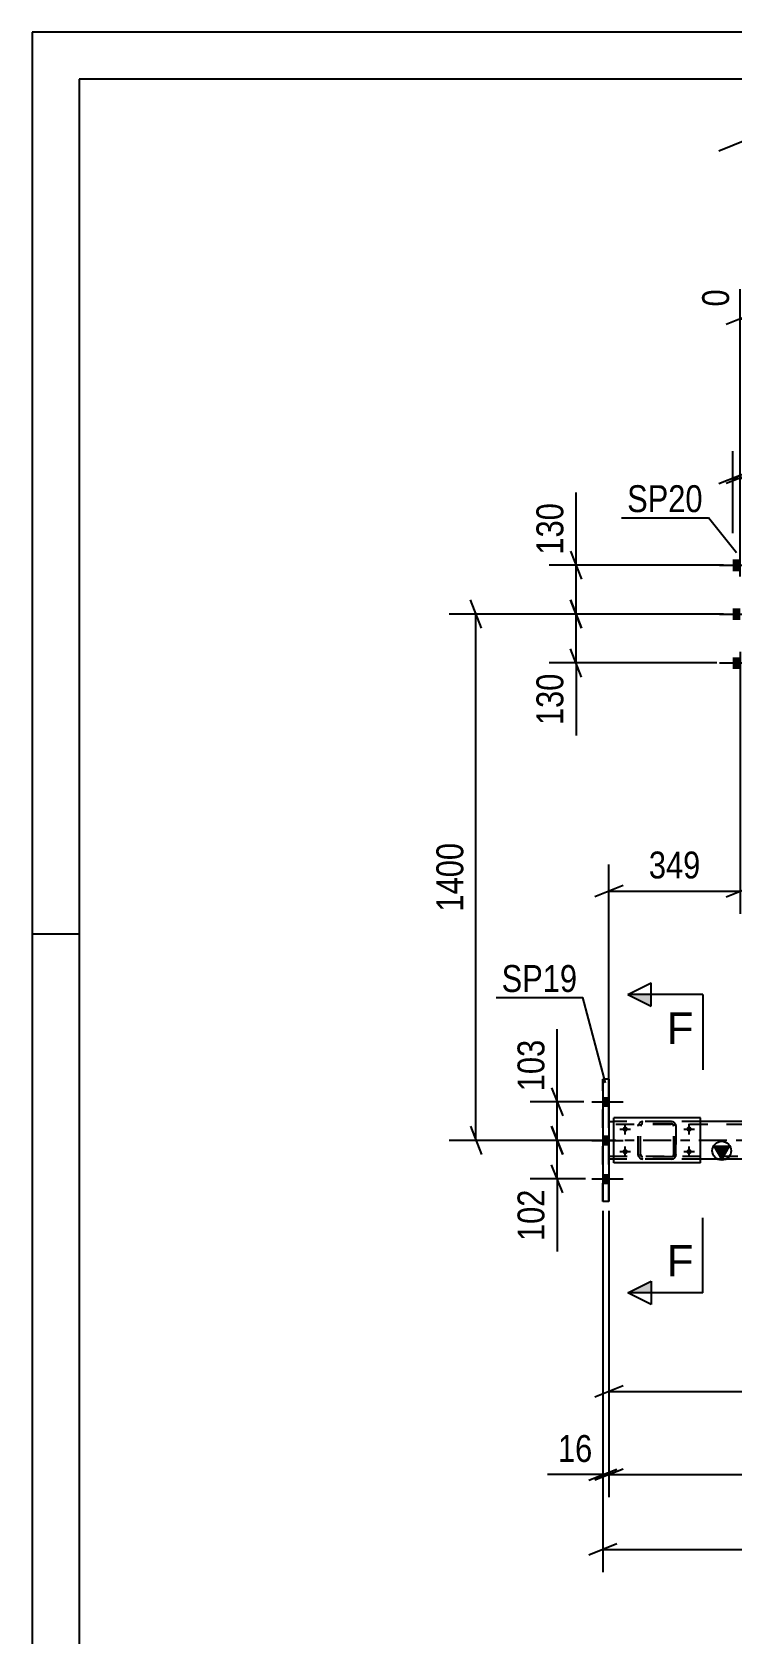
# Model space of a CAD drawing. Header units: millimetres. Extents: x -787 to 402, y -866 to -25.
# Drawn here: x -786.8 to -712.3, y -195.6 to -25.1 of the extents above; entities that cross this region are included whole.
import ezdxf

# ---------------------------------------------------------------- set-up
doc = ezdxf.new("R2010")
doc.units = ezdxf.units.MM
doc.linetypes.add('DXK_LINE_DOT2', pattern=[3.9198, 1.9599, -1.9599])
doc.linetypes.add('DXK_LINE_DOT3', pattern=[5.9187, 2.979, -0.9799, 0.9799, -0.9799])
doc.styles.add('Arial', font='arial.ttf', dxfattribs={"height": 0.2})
doc.styles.add('Arial Narrow', font='ARIALN.TTF', dxfattribs={"height": 0.2})

# ---------------------------------------------------------------- blocks, each defined once
blk = doc.blocks.new('Unknown-569028579-1134')
at = {"color": 5, "linetype": 'Continuous'}
for p, q in [((402.24, -25.13), (-786.76, -25.13)), ((-786.76, -25.13), (-786.76, -866.13)), ((397.24, -30.13), (-781.76, -30.13)), ((-781.76, -30.13), (-781.76, -861.13)), ((-781.76, -121.13), (-786.76, -121.13))]:
    blk.add_line(p, q, dxfattribs=at)
blk = doc.blocks.new('Bolt-569028579-4909 - 4520')
at = {"linetype": 'Continuous'}
for points in [[(-712.21, -81.34), (-712.21, -82.38), (-711.41, -82.38), (-711.41, -81.34)], [(-712.21, -81.34), (-712.21, -82.38), (-711.41, -82.38), (-711.41, -81.34)], [(-712.21, -81.34), (-712.21, -82.38), (-711.41, -82.38), (-711.41, -81.34)], [(-712.21, -86.54), (-712.21, -87.58), (-711.41, -87.58), (-711.41, -86.54)], [(-712.21, -86.54), (-712.21, -87.58), (-711.41, -87.58), (-711.41, -86.54)], [(-712.21, -91.74), (-712.21, -92.78), (-711.41, -92.78), (-711.41, -91.74)], [(-712.21, -91.74), (-712.21, -92.78), (-711.41, -92.78), (-711.41, -91.74)], [(-712.21, -91.74), (-712.21, -92.78), (-711.41, -92.78), (-711.41, -91.74)]]:
    blk.add_hatch(color=1, dxfattribs=at).paths.add_polyline_path(points)
at = {"color": 1, "linetype": 'Continuous'}
for p, q in [((-712.21, -81.34), (-711.41, -81.34)), ((-712.21, -81.34), (-711.41, -81.34)), ((-712.21, -81.34), (-711.41, -81.34)), ((-713.61, -81.86), (-709.41, -81.86)), ((-713.61, -81.86), (-709.41, -81.86)), ((-713.61, -81.86), (-709.41, -81.86)), ((-712.21, -82.38), (-711.41, -82.38)), ((-712.21, -82.38), (-711.41, -82.38)), ((-712.21, -82.38), (-711.41, -82.38)), ((-712.21, -86.54), (-711.41, -86.54)), ((-712.21, -86.54), (-711.41, -86.54)), ((-713.61, -87.06), (-709.41, -87.06)), ((-713.61, -87.06), (-709.41, -87.06)), ((-712.21, -87.58), (-711.41, -87.58)), ((-712.21, -87.58), (-711.41, -87.58)), ((-712.21, -91.74), (-711.41, -91.74)), ((-712.21, -91.74), (-711.41, -91.74)), ((-712.21, -91.74), (-711.41, -91.74)), ((-713.61, -92.26), (-709.41, -92.26)), ((-713.61, -92.26), (-709.41, -92.26)), ((-713.61, -92.26), (-709.41, -92.26)), ((-712.21, -92.78), (-711.41, -92.78)), ((-712.21, -92.78), (-711.41, -92.78)), ((-712.21, -92.78), (-711.41, -92.78))]:
    blk.add_line(p, q, dxfattribs=at)
blk = doc.blocks.new('Part-569028579-16151 - 4520')
at = {"color": 2, "linetype": 'Continuous'}
for p, q in [((-715.66, -140.66), (-724.86, -140.66)), ((-724.86, -145.46), (-724.86, -140.66)), ((-715.66, -145.46), (-715.66, -140.66)), ((-715.66, -145.46), (-724.86, -145.46))]:
    blk.add_line(p, q, dxfattribs=at)
blk = doc.blocks.new('Part-569028579-4628 - 4520')
at = {"color": 2, "linetype": 'Continuous'}
for p, q in [((-725.39, -136.56), (-726.03, -136.56)), ((-726.03, -136.56), (-726.03, -149.56)), ((-725.39, -136.56), (-725.39, -136.56)), ((-725.39, -136.56), (-725.39, -149.56)), ((-725.39, -149.56), (-726.03, -149.56)), ((-725.39, -149.56), (-725.39, -149.56))]:
    blk.add_line(p, q, dxfattribs=at)
at = {"color": 7, "linetype": 'DXK_LINE_DOT2'}
for p, q in [((-726.03, -149.56), (-726.03, -136.56)), ((-725.39, -149.56), (-725.39, -136.56))]:
    blk.add_line(p, q, dxfattribs=at)
blk = doc.blocks.new('Bolt-569028579-4844 - 4520')
at = {"linetype": 'Continuous'}
for points in [[(-723.66, -141.58, -1), (-723.66, -142.14, -1)], [(-716.86, -141.58, -1), (-716.86, -142.14, -1)], [(-723.66, -143.98, -1), (-723.66, -144.54, -1)], [(-716.86, -143.98, -1), (-716.86, -144.54, -1)]]:
    blk.add_hatch(color=1, dxfattribs=at).paths.add_polyline_path(points)
at = {"color": 1, "linetype": 'Continuous'}
for p, q in [((-723.66, -142.42), (-723.66, -141.3)), ((-716.86, -142.42), (-716.86, -141.3)), ((-724.22, -141.86), (-723.1, -141.86)), ((-717.42, -141.86), (-716.3, -141.86)), ((-724.22, -144.26), (-723.1, -144.26)), ((-723.66, -144.82), (-723.66, -143.7)), ((-717.42, -144.26), (-716.3, -144.26)), ((-716.86, -144.82), (-716.86, -143.7))]:
    blk.add_line(p, q, dxfattribs=at)
blk = doc.blocks.new('Bolt-569028579-4845 - 4520')
at = {"linetype": 'Continuous'}
for points in [[(-726.03, -138.52), (-726.03, -139.4), (-725.39, -139.4), (-725.39, -138.52)], [(-726.03, -138.52), (-726.03, -139.4), (-725.39, -139.4), (-725.39, -138.52)], [(-726.03, -138.52), (-726.03, -139.4), (-725.39, -139.4), (-725.39, -138.52)], [(-726.03, -142.62), (-726.03, -143.5), (-725.39, -143.5), (-725.39, -142.62)], [(-726.03, -142.62), (-726.03, -143.5), (-725.39, -143.5), (-725.39, -142.62)], [(-726.03, -146.72), (-726.03, -147.6), (-725.39, -147.6), (-725.39, -146.72)], [(-726.03, -146.72), (-726.03, -147.6), (-725.39, -147.6), (-725.39, -146.72)], [(-726.03, -146.72), (-726.03, -147.6), (-725.39, -147.6), (-725.39, -146.72)]]:
    blk.add_hatch(color=1, dxfattribs=at).paths.add_polyline_path(points)
at = {"color": 1, "linetype": 'Continuous'}
for p, q in [((-727.19, -138.96), (-723.87, -138.96)), ((-727.19, -138.96), (-723.87, -138.96)), ((-727.19, -138.96), (-723.87, -138.96)), ((-726.03, -138.52), (-725.39, -138.52)), ((-726.03, -138.52), (-725.39, -138.52)), ((-726.03, -138.52), (-725.39, -138.52)), ((-726.03, -139.4), (-725.39, -139.4)), ((-726.03, -139.4), (-725.39, -139.4)), ((-726.03, -139.4), (-725.39, -139.4)), ((-727.19, -143.06), (-723.87, -143.06)), ((-727.19, -143.06), (-723.87, -143.06)), ((-726.03, -142.62), (-725.39, -142.62)), ((-726.03, -142.62), (-725.39, -142.62)), ((-726.03, -143.5), (-725.39, -143.5)), ((-726.03, -143.5), (-725.39, -143.5)), ((-727.19, -147.16), (-723.87, -147.16)), ((-727.19, -147.16), (-723.87, -147.16)), ((-727.19, -147.16), (-723.87, -147.16)), ((-726.03, -146.72), (-725.39, -146.72)), ((-726.03, -146.72), (-725.39, -146.72)), ((-726.03, -146.72), (-725.39, -146.72)), ((-726.03, -147.6), (-725.39, -147.6)), ((-726.03, -147.6), (-725.39, -147.6)), ((-726.03, -147.6), (-725.39, -147.6))]:
    blk.add_line(p, q, dxfattribs=at)
blk = doc.blocks.new('Part-569028579-4857 - 4520')
at = {"linetype": 'Continuous'}
blk.add_hatch(color=2, dxfattribs=at).paths.add_polyline_path([(-713.39, -145.06), (-714.19, -143.66), (-712.59, -143.66)])
at = {"color": 2, "linetype": 'Continuous'}
for p, q in [((-725.39, -141.06), (-724.86, -141.06)), ((-708.13, -141.06), (-715.66, -141.06)), ((-713.39, -145.06), (-714.19, -143.66)), ((-714.19, -143.66), (-712.59, -143.66)), ((-712.59, -143.66), (-713.39, -145.06)), ((-724.86, -145.06), (-725.39, -145.06)), ((-708.13, -145.06), (-715.66, -145.06))]:
    blk.add_line(p, q, dxfattribs=at)
at = {"color": 7, "linetype": 'DXK_LINE_DOT2'}
for p, q in [((-725.39, -141.06), (-725.39, -141.06)), ((-725.39, -141.06), (-725.39, -145.06)), ((-725.39, -145.06), (-725.39, -141.06)), ((-725.39, -141.06), (-725.39, -141.06)), ((-725.39, -141.38), (-725.39, -141.38)), ((-126.88, -141.38), (-725.39, -141.38)), ((-715.66, -141.06), (-724.86, -141.06)), ((-725.39, -144.74), (-725.39, -144.74)), ((-725.39, -144.74), (-126.88, -144.74)), ((-725.39, -145.06), (-725.39, -145.06)), ((-725.39, -145.06), (-725.39, -145.06)), ((-715.66, -145.06), (-724.86, -145.06))]:
    blk.add_line(p, q, dxfattribs=at)
at = {"color": 7, "linetype": 'DXK_LINE_DOT3'}
blk.add_line((-126.88, -143.06), (-725.39, -143.06), dxfattribs=at)
at = {"color": 2, "linetype": 'Continuous'}
blk.add_circle((-713.39, -144.16), 1, dxfattribs=at)
blk = doc.blocks.new('Part-569028579-16150 - 4520')
at = {"color": 7, "linetype": 'DXK_LINE_DOT2'}
for p, q in [((-722.26, -141.54), (-722.23, -141.35)), ((-722.23, -141.35), (-722.26, -141.54)), ((-722.02, -141.54), (-722, -141.44)), ((-722, -141.44), (-722.02, -141.54)), ((-722, -141.44), (-721.95, -141.37)), ((-721.95, -141.37), (-722, -141.44)), ((-721.97, -141.09), (-721.78, -141.06)), ((-721.78, -141.06), (-721.97, -141.09)), ((-721.95, -141.37), (-721.87, -141.31)), ((-721.87, -141.31), (-721.95, -141.37)), ((-721.78, -141.3), (-721.87, -141.31)), ((-718.74, -141.06), (-721.78, -141.06)), ((-718.74, -141.3), (-721.78, -141.3)), ((-718.74, -141.06), (-718.56, -141.09)), ((-718.56, -141.09), (-718.74, -141.06)), ((-718.74, -141.3), (-718.65, -141.31)), ((-718.65, -141.31), (-718.57, -141.37)), ((-718.57, -141.37), (-718.65, -141.31)), ((-718.57, -141.37), (-718.52, -141.44)), ((-718.52, -141.44), (-718.57, -141.37)), ((-718.52, -141.44), (-718.5, -141.54)), ((-718.5, -141.54), (-718.52, -141.44)), ((-718.3, -141.35), (-718.26, -141.54)), ((-718.26, -141.54), (-718.3, -141.35)), ((-722.26, -144.58), (-722.26, -141.54)), ((-722.26, -141.54), (-722.26, -141.54)), ((-722.26, -144.58), (-722.26, -141.54)), ((-722.02, -144.58), (-722.02, -141.54)), ((-722.02, -141.54), (-722.02, -141.54)), ((-722.02, -144.58), (-722.02, -141.54)), ((-718.5, -144.58), (-718.5, -141.54)), ((-718.5, -141.54), (-718.5, -141.54)), ((-718.5, -144.58), (-718.5, -141.54)), ((-718.26, -144.58), (-718.26, -141.54)), ((-718.26, -141.54), (-718.26, -141.54)), ((-718.26, -141.54), (-718.26, -144.58)), ((-722.26, -144.58), (-722.26, -144.58)), ((-722.23, -144.76), (-722.26, -144.58)), ((-722.26, -144.58), (-722.23, -144.76)), ((-722.02, -144.58), (-722.02, -144.58)), ((-722, -144.67), (-722.02, -144.58)), ((-722.02, -144.58), (-722, -144.67)), ((-721.95, -144.75), (-722, -144.67)), ((-722, -144.67), (-721.95, -144.75)), ((-721.87, -144.8), (-721.95, -144.75)), ((-721.95, -144.75), (-721.87, -144.8)), ((-721.78, -144.82), (-721.87, -144.8)), ((-718.74, -144.82), (-721.78, -144.82)), ((-718.65, -144.8), (-718.74, -144.82)), ((-718.57, -144.75), (-718.65, -144.8)), ((-718.65, -144.8), (-718.57, -144.75)), ((-718.52, -144.67), (-718.57, -144.75)), ((-718.57, -144.75), (-718.52, -144.67)), ((-718.5, -144.58), (-718.52, -144.67)), ((-718.52, -144.67), (-718.5, -144.58)), ((-718.5, -144.58), (-718.5, -144.58)), ((-718.26, -144.58), (-718.3, -144.76)), ((-718.3, -144.76), (-718.26, -144.58)), ((-718.26, -144.58), (-718.26, -144.58)), ((-721.78, -145.06), (-721.97, -145.02)), ((-721.97, -145.02), (-721.78, -145.06)), ((-718.74, -145.06), (-721.78, -145.06)), ((-718.56, -145.02), (-718.74, -145.06)), ((-718.74, -145.06), (-718.56, -145.02))]:
    blk.add_line(p, q, dxfattribs=at)
at = {"color": 7, "linetype": 'DXK_LINE_DOT3'}
blk.add_line((-720.26, -143.06), (-720.26, -143.06), dxfattribs=at)
at = {"color": 7, "linetype": 'DXK_LINE_DOT2'}
for centre, start, end in [((-721.78, -141.54), 112.5, 157.5), ((-721.78, -141.54), 112.5, 157.5), ((-718.74, -141.54), 22.5, 67.5), ((-718.74, -141.54), 22.5, 67.5), ((-721.78, -144.58), 202.5, 247.5), ((-721.78, -144.58), 202.5, 247.5), ((-718.74, -144.58), 292.5, 337.5), ((-718.74, -144.58), 292.5, 337.5)]:
    blk.add_arc(centre, 0.48, start, end, dxfattribs=at)
blk = doc.blocks.new('StraightDimension-569028579-61938 - 4520')
at = {"color": 7, "linetype": 'Continuous'}
for p, q in [((-726.03, -150.56), (-726.03, -189)), ((-724.53, -186), (-727.53, -187.2)), ((-726.03, -186.6), (-90.59, -186.6))]:
    blk.add_line(p, q, dxfattribs=at)
blk = doc.blocks.new('StraightDimension-569028579-59625 - 4520')
at = {"color": 7, "linetype": 'Continuous'}
for p, q in [((-711.41, -91.06), (-711.41, -118.94)), ((-725.39, -140.06), (-725.39, -113.69)), ((-723.89, -115.94), (-726.89, -117.14)), ((-725.39, -116.54), (-711.41, -116.54)), ((-712.91, -117.14), (-709.91, -115.94))]:
    blk.add_line(p, q, dxfattribs=at)
at = {"color": 0}
blk.add_wipeout([(-715.06, -115.79), (-715.06, -111.59), (-721.74, -111.59), (-721.74, -115.79)], dxfattribs=at)
at = {"color": 3, "style": 'Arial Narrow'}
blk.add_text('349', height=2.863, dxfattribs=at).set_placement((-721.14, -115.19))
blk = doc.blocks.new('StraightDimension-569028579-80714 - 4520')
at = {"color": 7, "linetype": 'Continuous'}
for p, q in [((-712.21, -78.46), (-712.21, -69.73)), ((-711.41, -78.46), (-711.41, -69.73)), ((-713.71, -73.18), (-710.71, -71.98)), ((-709.91, -71.98), (-712.91, -73.18)), ((-712.21, -72.58), (-711.41, -72.58))]:
    blk.add_line(p, q, dxfattribs=at)
at = {"color": 0}
blk.add_wipeout([(-706.03, -71.83), (-706.03, -67.63), (-710.89, -67.63), (-710.89, -71.83)], dxfattribs=at)
at = {"color": 7, "linetype": 'Continuous'}
blk.add_line((-711.41, -72.58), (-705.51, -72.58), dxfattribs=at)
blk.add_line((-711.41, -72.58), (-705.51, -72.58), dxfattribs=at)
at = {"color": 3, "style": 'Arial Narrow'}
blk.add_text('20', height=2.863, dxfattribs=at).set_placement((-710.29, -71.23))
blk = doc.blocks.new('StraightDimension-569028579-63404 - 4520')
at = {"color": 7, "linetype": 'Continuous'}
for p, q in [((-680.06, -89.06), (-680.06, -48.84)), ((-711.41, -83.06), (-711.41, -52.5)), ((-709.91, -55.03), (-712.91, -56.23)), ((-711.41, -55.63), (-680.06, -55.63)), ((-681.56, -56.23), (-678.56, -55.03))]:
    blk.add_line(p, q, dxfattribs=at)
at = {"color": 0, "linetype": 'Continuous'}
for points in [[(-680.66, -48.24), (-684.86, -48.24), (-684.86, -54.93), (-680.66, -54.93)], [(-712.01, -51.9), (-716.21, -51.9), (-716.21, -54.93), (-712.01, -54.93)]]:
    blk.add_wipeout(points, dxfattribs=at)
at = {"color": 0}
blk.add_wipeout([(-692.39, -54.88), (-692.39, -50.68), (-699.08, -50.68), (-699.08, -54.88)], dxfattribs=at)
at = {"color": 3, "linetype": 'Continuous', "style": 'Arial Narrow'}
for s, height, p in [('784', 2.863, (-681.26, -54.33)), ('0', 2.86, (-712.61, -54.33))]:
    blk.add_text(s, height=height, rotation=90.0002, dxfattribs=at).set_placement(p)
at = {"color": 3, "style": 'Arial Narrow'}
blk.add_text('784', height=2.863, dxfattribs=at).set_placement((-698.48, -54.28))
blk = doc.blocks.new('StraightDimension-569028579-61473 - 4520')
at = {"color": 7, "linetype": 'Continuous'}
for p, q in [((-726.03, -150.56), (-726.03, -181.03)), ((-725.39, -150.56), (-725.39, -181.03)), ((-727.53, -179.23), (-724.53, -178.03)), ((-723.89, -178.03), (-726.89, -179.23)), ((-726.03, -178.63), (-725.39, -178.63))]:
    blk.add_line(p, q, dxfattribs=at)
at = {"color": 0}
blk.add_wipeout([(-726.55, -177.88), (-726.55, -173.68), (-731.41, -173.68), (-731.41, -177.88)], dxfattribs=at)
at = {"color": 7, "linetype": 'Continuous'}
blk.add_line((-726.03, -178.63), (-731.93, -178.63), dxfattribs=at)
blk.add_line((-726.03, -178.63), (-731.93, -178.63), dxfattribs=at)
at = {"color": 3, "style": 'Arial Narrow'}
blk.add_text('16', height=2.863, dxfattribs=at).set_placement((-730.81, -177.28))
blk = doc.blocks.new('StraightDimension-569028579-59367 - 4520')
at = {"color": 7, "linetype": 'Continuous'}
for p, q in [((-729.49, -80.36), (-728.29, -83.36)), ((-713.21, -81.86), (-731.74, -81.86)), ((-728.89, -87.06), (-728.89, -81.86)), ((-728.29, -88.56), (-729.49, -85.56)), ((-713.21, -87.06), (-731.74, -87.06))]:
    blk.add_line(p, q, dxfattribs=at)
at = {"color": 0}
blk.add_wipeout([(-729.64, -74.65), (-733.84, -74.65), (-733.84, -81.33), (-729.64, -81.33)], dxfattribs=at)
at = {"color": 7, "linetype": 'Continuous'}
blk.add_line((-728.89, -81.86), (-728.89, -74.12), dxfattribs=at)
blk.add_line((-728.89, -81.86), (-728.89, -74.12), dxfattribs=at)
at = {"color": 3, "style": 'Arial Narrow'}
blk.add_text('130', height=2.863, rotation=90.0002, dxfattribs=at).set_placement((-730.24, -80.73))
blk = doc.blocks.new('StraightDimension-569028579-59358 - 4520')
at = {"color": 7, "linetype": 'Continuous'}
for p, q in [((-731.5, -137.46), (-730.3, -140.46)), ((-728.07, -138.96), (-733.75, -138.96)), ((-730.9, -143.06), (-730.9, -138.96)), ((-725.51, -143.06), (-733.75, -143.06)), ((-730.3, -144.56), (-731.5, -141.56))]:
    blk.add_line(p, q, dxfattribs=at)
at = {"color": 0}
blk.add_wipeout([(-731.65, -131.75), (-735.85, -131.75), (-735.85, -138.43), (-731.65, -138.43)], dxfattribs=at)
at = {"color": 7, "linetype": 'Continuous'}
blk.add_line((-730.9, -138.96), (-730.9, -131.22), dxfattribs=at)
blk.add_line((-730.9, -138.96), (-730.9, -131.22), dxfattribs=at)
at = {"color": 3, "style": 'Arial Narrow'}
blk.add_text('103', height=2.863, rotation=90.0002, dxfattribs=at).set_placement((-732.25, -137.83))
blk = doc.blocks.new('StraightDimension-569028579-59360 - 4520')
at = {"color": 7, "linetype": 'Continuous'}
for p, q in [((-725.51, -143.06), (-733.75, -143.06)), ((-731.5, -141.56), (-730.3, -144.56)), ((-730.9, -147.16), (-730.9, -143.06)), ((-730.3, -148.66), (-731.5, -145.66)), ((-727.89, -147.16), (-733.75, -147.16))]:
    blk.add_line(p, q, dxfattribs=at)
at = {"color": 0}
blk.add_wipeout([(-731.65, -147.68), (-735.85, -147.68), (-735.85, -154.37), (-731.65, -154.37)], dxfattribs=at)
at = {"color": 7, "linetype": 'Continuous'}
blk.add_line((-730.9, -147.16), (-730.9, -154.89), dxfattribs=at)
blk.add_line((-730.9, -147.16), (-730.9, -154.89), dxfattribs=at)
at = {"color": 3, "style": 'Arial Narrow'}
blk.add_text('102', height=2.863, rotation=90.0002, dxfattribs=at).set_placement((-732.25, -153.77))
blk = doc.blocks.new('StraightDimension-569028579-59363 - 4520')
at = {"color": 7, "linetype": 'Continuous'}
for p, q in [((-738.93, -88.56), (-740.13, -85.56)), ((-713.21, -87.06), (-742.38, -87.06)), ((-739.53, -143.06), (-739.53, -87.06)), ((-725.51, -143.06), (-742.38, -143.06)), ((-740.13, -141.56), (-738.93, -144.56))]:
    blk.add_line(p, q, dxfattribs=at)
at = {"color": 0}
blk.add_wipeout([(-740.28, -110.8), (-744.48, -110.8), (-744.48, -119.31), (-740.28, -119.31)], dxfattribs=at)
at = {"color": 3, "style": 'Arial Narrow'}
blk.add_text('1400', height=2.863, rotation=90.0002, dxfattribs=at).set_placement((-740.88, -118.71))
blk = doc.blocks.new('StraightDimension-569028579-59365 - 4520')
at = {"color": 7, "linetype": 'Continuous'}
for p, q in [((-729.49, -85.56), (-728.29, -88.56)), ((-713.21, -87.06), (-731.74, -87.06)), ((-728.89, -92.26), (-728.89, -87.06)), ((-728.29, -93.76), (-729.49, -90.76)), ((-713.91, -92.26), (-731.74, -92.26))]:
    blk.add_line(p, q, dxfattribs=at)
at = {"color": 0}
blk.add_wipeout([(-729.64, -92.78), (-733.84, -92.78), (-733.84, -99.47), (-729.64, -99.47)], dxfattribs=at)
at = {"color": 7, "linetype": 'Continuous'}
blk.add_line((-728.89, -92.26), (-728.89, -99.99), dxfattribs=at)
blk.add_line((-728.89, -92.26), (-728.89, -99.99), dxfattribs=at)
at = {"color": 3, "style": 'Arial Narrow'}
blk.add_text('130', height=2.863, rotation=90.0002, dxfattribs=at).set_placement((-730.24, -98.87))
blk = doc.blocks.new('StraightDimension-569028579-63171 - 4520')
at = {"color": 7, "linetype": 'Continuous'}
for p, q in [((-678.54, -142.06), (-678.54, -172.19)), ((-725.39, -150.56), (-725.39, -172.19)), ((-723.89, -169.19), (-726.89, -170.39)), ((-725.39, -169.79), (-678.54, -169.79)), ((-680.04, -170.39), (-677.04, -169.19))]:
    blk.add_line(p, q, dxfattribs=at)
at = {"color": 0}
blk.add_wipeout([(-697.71, -169.04), (-697.71, -164.84), (-706.22, -164.84), (-706.22, -169.04)], dxfattribs=at)
at = {"color": 3, "style": 'Arial Narrow'}
blk.add_text('1171', height=2.863, dxfattribs=at).set_placement((-705.62, -168.44))
blk = doc.blocks.new('StraightDimension-569028579-61472 - 4520')
at = {"color": 7, "linetype": 'Continuous'}
for p, q in [((-725.39, -150.56), (-725.39, -181.03)), ((-723.89, -178.03), (-726.89, -179.23)), ((-725.39, -178.63), (-91.23, -178.63))]:
    blk.add_line(p, q, dxfattribs=at)
blk = doc.blocks.new('StraightDimension-569028579-63777 - 4520')
at = {"color": 7, "linetype": 'Continuous'}
blk.add_line((-710.71, -36.61), (-713.71, -37.81), dxfattribs=at)
blk = doc.blocks.new('Mark-569028579-82416 - 4520')
at = {"color": 0}
blk.add_wipeout([(-728.77, -127.27), (-728.77, -124.27), (-736.8, -124.27), (-736.8, -127.27)], dxfattribs=at)
blk.add_wipeout([(-728.77, -127.27), (-728.77, -124.27), (-736.8, -124.27), (-736.8, -127.27)], dxfattribs=at)
at = {"color": 30, "linetype": 'Continuous'}
for p in [(-737.4, -127.87), (-725.74, -136.95)]:
    blk.add_line(p, (-728.17, -127.87), dxfattribs=at)
at = {"color": 3, "style": 'Arial Narrow'}
blk.add_text('SP19', height=2.863, dxfattribs=at).set_placement((-736.8, -127.27))
blk = doc.blocks.new('Mark-569028579-61804 - 4520')
at = {"color": 0}
blk.add_wipeout([(-715.41, -76.21), (-715.41, -73.21), (-723.45, -73.21), (-723.45, -76.21)], dxfattribs=at)
blk.add_wipeout([(-715.41, -76.21), (-715.41, -73.21), (-723.45, -73.21), (-723.45, -76.21)], dxfattribs=at)
at = {"color": 30, "linetype": 'Continuous'}
for p in [(-724.05, -76.81), (-711.81, -80.55)]:
    blk.add_line(p, (-714.81, -76.81), dxfattribs=at)
at = {"color": 3, "style": 'Arial Narrow'}
blk.add_text('SP20', height=2.863, dxfattribs=at).set_placement((-723.45, -76.21))
blk = doc.blocks.new('SectionMark-569028579-83159 - 4520')
at = {"linetype": 'Continuous'}
for points in [[(-720.89, -127.54), (-720.89, -128.79), (-723.39, -127.54)], [(-720.89, -158.04), (-720.89, -159.29), (-723.39, -159.29)]]:
    blk.add_hatch(color=6, dxfattribs=at).paths.add_polyline_path(points)
at = {"color": 6, "linetype": 'Continuous'}
for p, q in [((-723.39, -127.54), (-720.89, -126.29)), ((-715.39, -127.54), (-723.39, -127.54)), ((-723.39, -127.54), (-720.89, -128.79)), ((-720.89, -128.79), (-720.89, -126.29)), ((-715.39, -127.54), (-715.39, -135.54)), ((-715.39, -159.29), (-715.39, -151.29)), ((-723.39, -159.29), (-720.89, -158.04)), ((-720.89, -158.04), (-720.89, -160.54)), ((-715.39, -159.29), (-723.39, -159.29)), ((-720.89, -160.54), (-723.39, -159.29))]:
    blk.add_line(p, q, dxfattribs=at)
at = {"color": 0, "linetype": 'Continuous'}
for points in [[(-716.39, -132.79), (-716.39, -129.29), (-719.24, -129.29), (-719.24, -132.79)], [(-716.39, -157.54), (-716.39, -154.04), (-719.24, -154.04), (-719.24, -157.54)]]:
    blk.add_wipeout(points, dxfattribs=at)
at = {"color": 3, "linetype": 'Continuous', "style": 'Arial'}
for p in [(-719.24, -132.79), (-719.24, -157.54)]:
    blk.add_text('F', height=3.34, dxfattribs=at).set_placement(p)

msp = doc.modelspace()

# ---------------------------------------------------------------- block references
for name in ['Unknown-569028579-1134', 'Bolt-569028579-4909 - 4520', 'Part-569028579-4628 - 4520', 'Bolt-569028579-4845 - 4520', 'Part-569028579-4857 - 4520', 'Part-569028579-16151 - 4520', 'Bolt-569028579-4844 - 4520', 'Part-569028579-16150 - 4520']:
    msp.add_blockref(name, (0, 0))

# ---------------------------------------------------------------- next in the draw order: block references
for name in ['StraightDimension-569028579-80714 - 4520', 'StraightDimension-569028579-59625 - 4520', 'StraightDimension-569028579-61938 - 4520']:
    msp.add_blockref(name, (0, 0))

# ---------------------------------------------------------------- next in the draw order: block references
for name in ['StraightDimension-569028579-63404 - 4520', 'StraightDimension-569028579-59358 - 4520', 'StraightDimension-569028579-61473 - 4520']:
    msp.add_blockref(name, (0, 0))

# ---------------------------------------------------------------- next in the draw order: block references
for name in ['StraightDimension-569028579-59367 - 4520', 'StraightDimension-569028579-59360 - 4520']:
    msp.add_blockref(name, (0, 0))

# ---------------------------------------------------------------- next in the draw order: block references
for name in ['StraightDimension-569028579-63777 - 4520', 'StraightDimension-569028579-59363 - 4520']:
    msp.add_blockref(name, (0, 0))

# ---------------------------------------------------------------- next in the draw order: block references
for name in ['Mark-569028579-61804 - 4520', 'StraightDimension-569028579-59365 - 4520', 'Mark-569028579-82416 - 4520', 'StraightDimension-569028579-63171 - 4520']:
    msp.add_blockref(name, (0, 0))

# ---------------------------------------------------------------- next in the draw order: block references
msp.add_blockref('StraightDimension-569028579-61472 - 4520', (0, 0))

# ---------------------------------------------------------------- next in the draw order: block references
msp.add_blockref('SectionMark-569028579-83159 - 4520', (0, 0))

doc.saveas('drawing.dxf')
